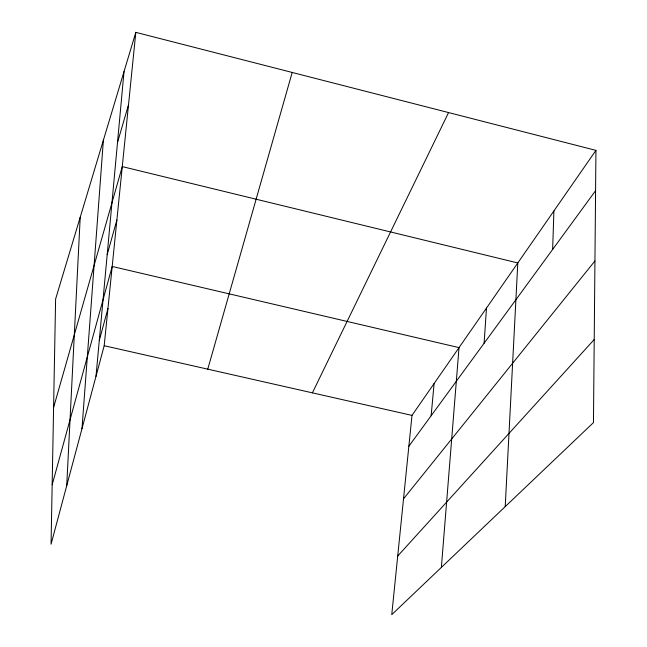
<?xml version="1.0" encoding="UTF-8"?>
<svg xmlns="http://www.w3.org/2000/svg" width="647" height="647" viewBox="0 0 647 647"><rect width="100%" height="100%" fill="white"/><g stroke="black" fill="none" stroke-linecap="round" stroke-linejoin="round"><path stroke-width="0.97" d="M595.944 150.371L593.461 422.596L391.758 614.65L411.993 415.398L595.944 150.371L135.821 32.35L55.61 299.051L51.056 544.216L104.191 345.724L135.821 32.35M552.643 249.451L553.897 210.946M66.73 485.679L80.212 217.246M505.21 506.625L517.802 262.949L122.275 166.611L53.596 407.473M484.11 343.25L486.471 308.085M81.983 428.702L103.383 140.213M441.367 567.411L459.03 347.625L112.19 266.475L52.164 484.781M95.991 376.368L124.022 71.607M431.145 415.738L434.097 383.55M99.29 340.484L107.944 308.554M107.184 254.683L116.889 219.964M207.768 369.17L292.193 72.456M117.495 142.526L128.51 104.806M312.396 392.858L448.565 112.57M408.855 446.244L595.572 190.687M403.518 498.837L594.933 260.943M397.711 556.016L594.221 339.521M104.191 345.724L411.993 415.398"/></g></svg>
